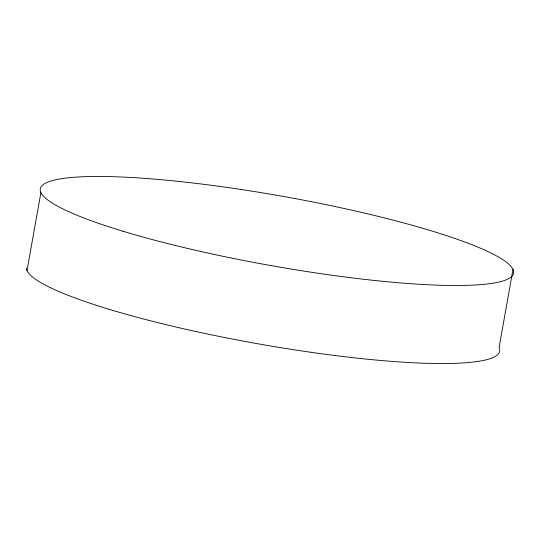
<?xml version="1.0" encoding="UTF-8"?>
<svg xmlns="http://www.w3.org/2000/svg" width="540" height="540" viewBox="0 0 540 540"><rect width="100%" height="100%" fill="white"/><g stroke="black" fill="none" stroke-linecap="round" stroke-linejoin="round"><path stroke-width="0.81" d="M27 270.641L40.905 192.598M513 269.359L499.095 347.402A240.394 35.12 10.1 0 1 273.55 346.478A240.394 35.12 10.1 0 1 26.318 268.204M122.911 231.221A240.394 35.12 10.1 0 0 509.666 278.073A240.394 35.12 10.1 0 0 198.275 183.641A240.394 35.12 10.1 0 0 122.911 231.221"/></g></svg>
